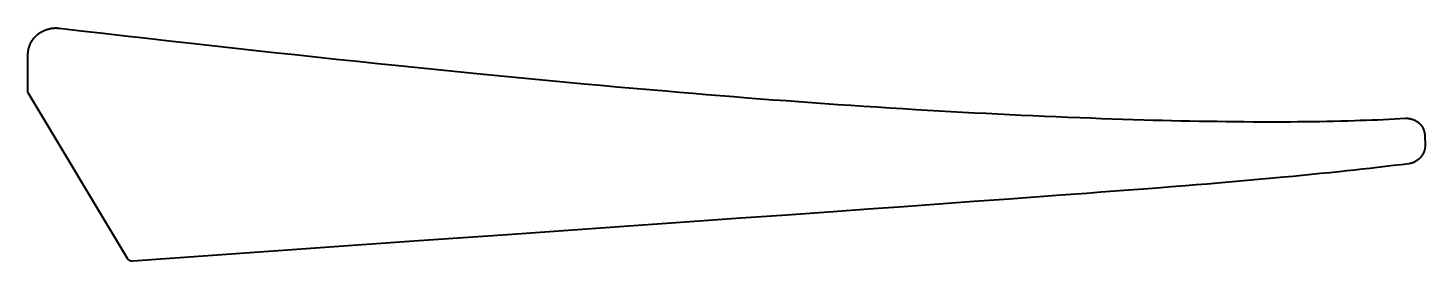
# Model space of a CAD drawing. Header units: millimetres. Extents: x 191.5 to 238.5, y 162.6 to 170.4.
import ezdxf

# ---------------------------------------------------------------- set-up
doc = ezdxf.new("R2010")
doc.units = ezdxf.units.MM
doc.layers.add('Geometries', color=7, linetype='Continuous')

msp = doc.modelspace()

# ---------------------------------------------------------------- linework, layer by layer
at = {"layer": 'Geometries', "linetype": 'Continuous', "lineweight": 40}
for p, q in [((191.473, 168.244), (191.473, 169.518)), ((191.473, 168.244), (194.81, 162.68)), ((238.518, 166.8), (238.527, 166.466))]:
    msp.add_line(p, q, dxfattribs=at)
at = {"layer": 'Geometries', "linetype": 'Continuous', "lineweight": 40, "flags": 128}
for points in [[(191.473, 169.518), (191.473, 169.54), (191.474, 169.562), (191.475, 169.583), (191.477, 169.605), (191.48, 169.627), (191.483, 169.648), (191.487, 169.67), (191.491, 169.693), (191.497, 169.717), (191.503, 169.74), (191.509, 169.763), (191.517, 169.786), (191.524, 169.808), (191.533, 169.831), (191.542, 169.853), (191.551, 169.875), (191.562, 169.897), (191.572, 169.918), (191.583, 169.939), (191.595, 169.959), (191.607, 169.98), (191.62, 170), (191.633, 170.02), (191.647, 170.04), (191.662, 170.059), (191.676, 170.078), (191.692, 170.096), (191.707, 170.113), (191.723, 170.131), (191.74, 170.148), (191.757, 170.164), (191.774, 170.181), (191.792, 170.197), (191.811, 170.212), (191.83, 170.227), (191.849, 170.241), (191.869, 170.255), (191.889, 170.268), (191.909, 170.28), (191.93, 170.293), (191.951, 170.304), (191.972, 170.315), (191.993, 170.326), (192.015, 170.335), (192.036, 170.345), (192.058, 170.353), (192.081, 170.362), (192.104, 170.37), (192.127, 170.377), (192.15, 170.384), (192.173, 170.39), (192.197, 170.395), (192.22, 170.4), (192.244, 170.405), (192.268, 170.409), (192.292, 170.412), (192.316, 170.415), (192.34, 170.417), (192.364, 170.418), (192.388, 170.419), (192.414, 170.42), (192.441, 170.419), (192.467, 170.418), (192.494, 170.416), (192.52, 170.413)], [(192.52, 170.413), (193.261, 170.328), (194.001, 170.243), (194.742, 170.158), (195.483, 170.074), (196.224, 169.99), (196.965, 169.907), (197.664, 169.829), (198.363, 169.752), (199.061, 169.675), (199.76, 169.599), (200.459, 169.523), (201.158, 169.448), (201.857, 169.374), (202.557, 169.3), (203.256, 169.227), (203.955, 169.154), (204.505, 169.098), (205.054, 169.042), (205.604, 168.986), (206.153, 168.931), (206.703, 168.877), (207.286, 168.82), (207.869, 168.763), (208.453, 168.707), (209.036, 168.652), (209.619, 168.597), (210.202, 168.543), (210.753, 168.493), (211.303, 168.444), (211.853, 168.395), (212.403, 168.347), (212.954, 168.3), (213.412, 168.261), (213.871, 168.222), (214.33, 168.185), (214.789, 168.147), (215.247, 168.111), (215.706, 168.074), (216.139, 168.041), (216.572, 168.008), (217.005, 167.976), (217.438, 167.944), (217.871, 167.912), (218.309, 167.881), (218.747, 167.851), (219.186, 167.821), (219.624, 167.792), (220.062, 167.763), (220.501, 167.735), (220.94, 167.708), (221.378, 167.681), (221.772, 167.657), (222.166, 167.635), (222.56, 167.612), (222.954, 167.591), (223.348, 167.569), (223.742, 167.549), (224.136, 167.529), (224.53, 167.509), (224.924, 167.491), (225.318, 167.472), (225.712, 167.455), (226.107, 167.438), (226.501, 167.421), (226.895, 167.406), (227.256, 167.392), (227.618, 167.379), (227.979, 167.366), (228.341, 167.354), (228.702, 167.343), (229.064, 167.332), (229.373, 167.324), (229.682, 167.316), (229.991, 167.308), (230.301, 167.301), (230.61, 167.295), (230.914, 167.289), (231.218, 167.284), (231.521, 167.28), (231.825, 167.276), (232.129, 167.273), (232.433, 167.27), (232.737, 167.268), (233.041, 167.267), (233.279, 167.266), (233.518, 167.266), (233.757, 167.267), (233.995, 167.268), (234.239, 167.27), (234.482, 167.272), (234.725, 167.275), (234.968, 167.279), (235.211, 167.283), (235.449, 167.288), (235.688, 167.294), (235.927, 167.3), (236.165, 167.307), (236.356, 167.313), (236.547, 167.32), (236.738, 167.327), (236.928, 167.335), (237.119, 167.344), (237.306, 167.352), (237.494, 167.362), (237.681, 167.371), (237.868, 167.382)], [(237.868, 167.382), (237.887, 167.383), (237.907, 167.383), (237.926, 167.382), (237.945, 167.381), (237.964, 167.38), (237.983, 167.378), (238.001, 167.375), (238.02, 167.372), (238.038, 167.368), (238.06, 167.363), (238.082, 167.357), (238.103, 167.35), (238.124, 167.343), (238.145, 167.335), (238.166, 167.326), (238.183, 167.317), (238.2, 167.309), (238.217, 167.299), (238.233, 167.29), (238.249, 167.279), (238.265, 167.269), (238.281, 167.257), (238.297, 167.245), (238.313, 167.231), (238.329, 167.217), (238.344, 167.202), (238.359, 167.187), (238.371, 167.173), (238.384, 167.158), (238.396, 167.143), (238.407, 167.128), (238.418, 167.112), (238.428, 167.096), (238.438, 167.079), (238.448, 167.061), (238.458, 167.042), (238.467, 167.023), (238.475, 167.003), (238.483, 166.984), (238.49, 166.964), (238.496, 166.944), (238.501, 166.923), (238.506, 166.903), (238.51, 166.882), (238.513, 166.862), (238.516, 166.841), (238.517, 166.82), (238.518, 166.8)], [(238.527, 166.466), (238.527, 166.448), (238.527, 166.431), (238.526, 166.414), (238.524, 166.396), (238.522, 166.379), (238.519, 166.362), (238.516, 166.345), (238.513, 166.329), (238.508, 166.312), (238.503, 166.293), (238.496, 166.273), (238.489, 166.254), (238.482, 166.235), (238.473, 166.217), (238.465, 166.198), (238.455, 166.18), (238.445, 166.163), (238.434, 166.145), (238.423, 166.128), (238.411, 166.111), (238.399, 166.095), (238.387, 166.08), (238.374, 166.065), (238.361, 166.051), (238.348, 166.037), (238.334, 166.023), (238.319, 166.009), (238.303, 165.996), (238.287, 165.983), (238.271, 165.97), (238.254, 165.958), (238.237, 165.947), (238.221, 165.936), (238.204, 165.927), (238.187, 165.917), (238.17, 165.909), (238.153, 165.9), (238.135, 165.893), (238.117, 165.886), (238.099, 165.879), (238.08, 165.873), (238.062, 165.868), (238.043, 165.864), (238.025, 165.86), (238.006, 165.856), (237.987, 165.854)], [(237.987, 165.854), (237.723, 165.821), (237.459, 165.789), (237.195, 165.758), (236.931, 165.727), (236.667, 165.697), (236.408, 165.668), (236.148, 165.639), (235.888, 165.611), (235.629, 165.583), (235.32, 165.551), (235.01, 165.519), (234.701, 165.488), (234.392, 165.458), (234.082, 165.428), (233.773, 165.398), (233.401, 165.364), (233.03, 165.33), (232.658, 165.296), (232.286, 165.264), (231.915, 165.232), (231.55, 165.201), (231.184, 165.171), (230.819, 165.141), (230.454, 165.111), (229.979, 165.073), (229.505, 165.036), (229.03, 165), (228.556, 164.964), (228.081, 164.928), (227.607, 164.892), (227.132, 164.857), (226.262, 164.792), (225.392, 164.728), (224.522, 164.665), (223.335, 164.578), (222.148, 164.493), (220.962, 164.408), (219.775, 164.323), (218.588, 164.238), (217.034, 164.128), (215.48, 164.019), (213.926, 163.909), (210.772, 163.688), (207.619, 163.467), (204.465, 163.246), (201.311, 163.024), (198.158, 162.803), (195.004, 162.581)]]:
    msp.add_lwpolyline(points, dxfattribs=at)
at = {"layer": 'Geometries', "linetype": 'Continuous', "lineweight": 40}
msp.add_arc((194.99, 162.793), 0.213, 212.2762, 273.7009, dxfattribs=at)

doc.saveas('drawing.dxf')
